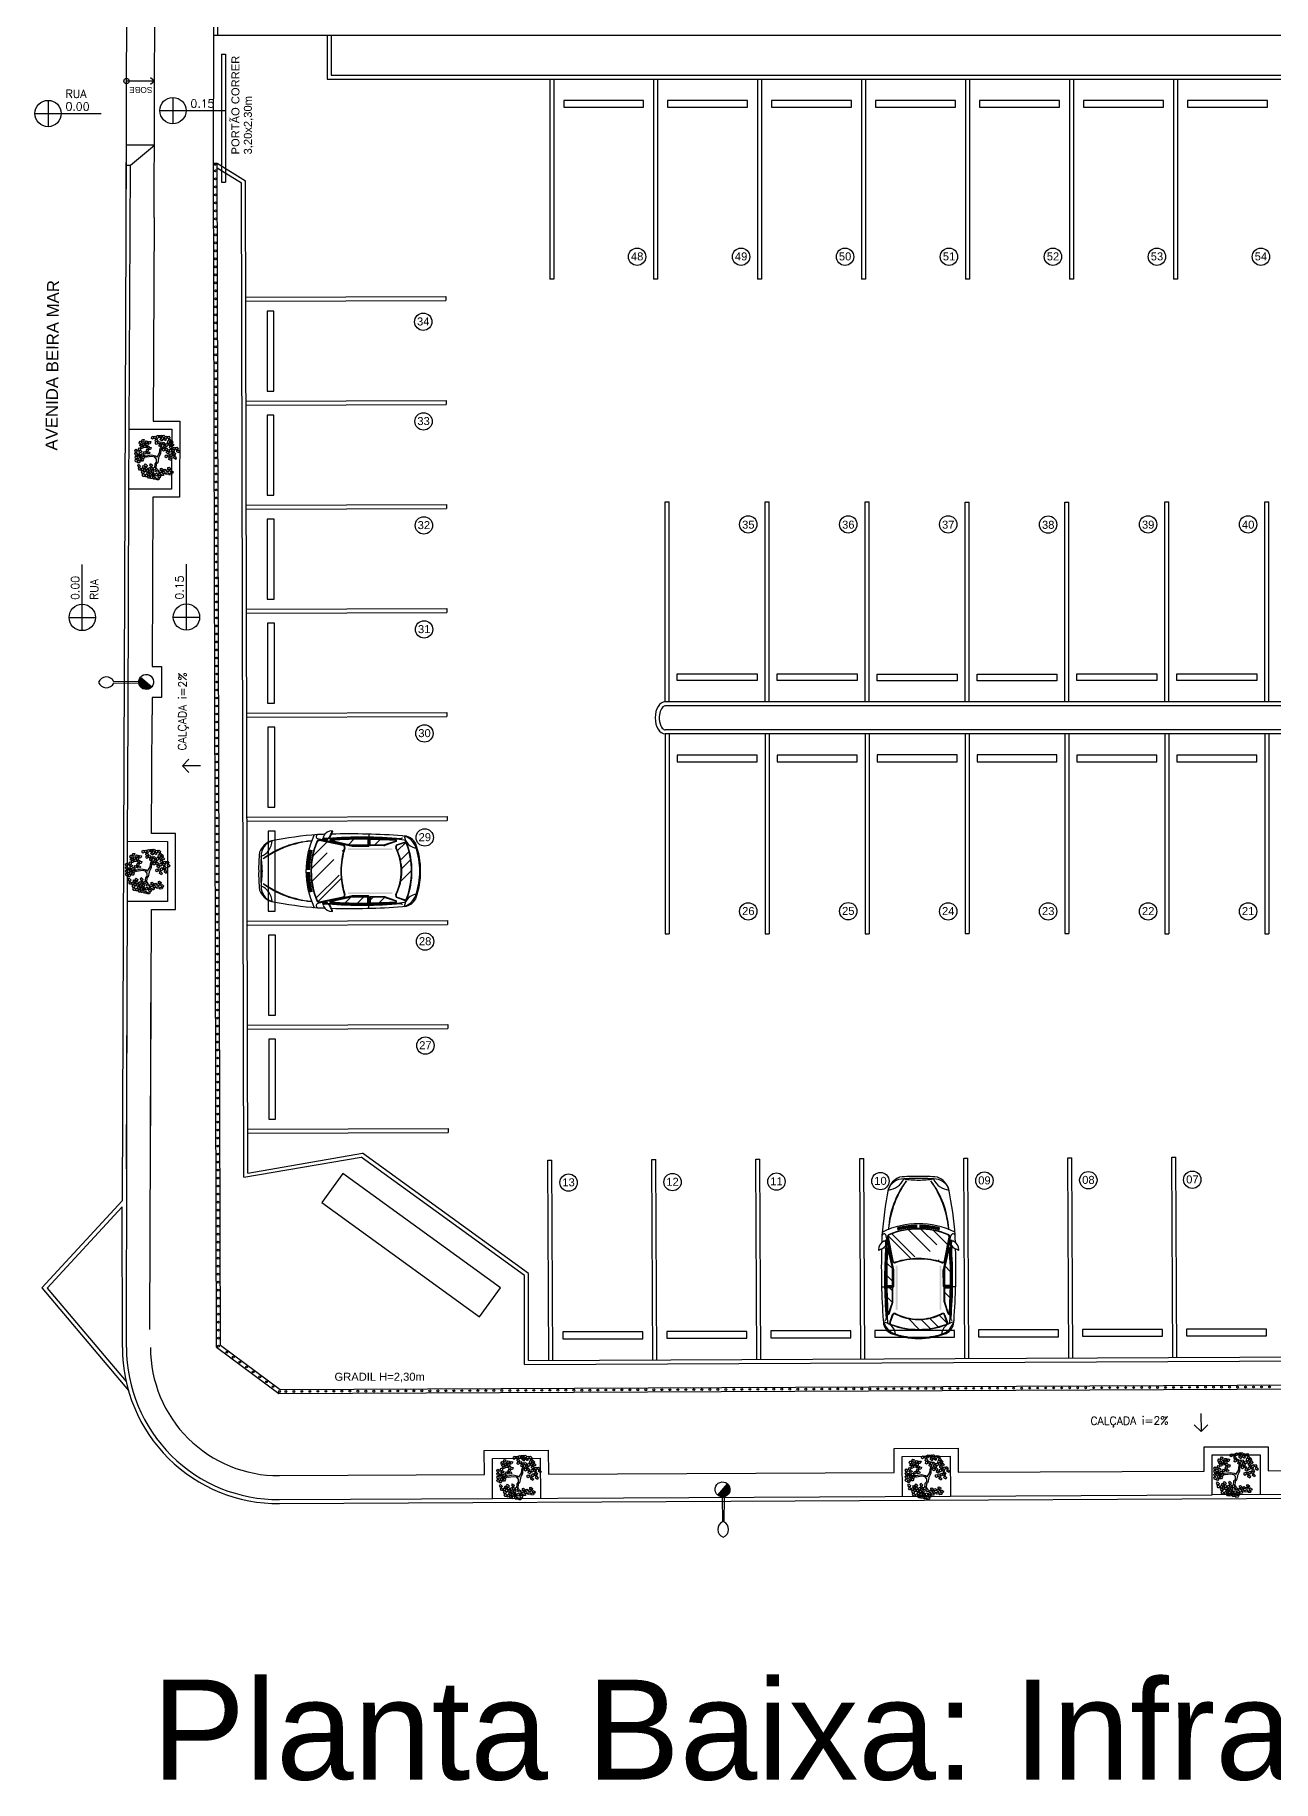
# Model space of a CAD drawing. Header units: millimetres. Extents: x -8 to 5830, y -596 to 3598.
# Drawn here: x 1175.38 to 1206.34, y 2331.71 to 2375.35 of the extents above; entities that cross this region are included whole.
import ezdxf

# ---------------------------------------------------------------- set-up
doc = ezdxf.new("R2010")
doc.units = ezdxf.units.MM
doc.linetypes.add('CONTINU', pattern=[0])
doc.linetypes.add('HIDDEN', pattern=[9.525, 6.35, -3.175])
doc.layers.get('0').update_dxf_attribs({"color": 9})
doc.layers.add('INSTALAÇÕES', color=7, linetype='Continuous')
doc.styles.add('80X50', font='romans.shx')
doc.styles.add('ROBERTO', font='swissek.ttf')
doc.styles.get("Standard").update_dxf_attribs({"font": 'arial.ttf'})

# ---------------------------------------------------------------- blocks, each defined once
blk = doc.blocks.new('A$Cf2040840')
for p, q in [((0, 0), (0, 5)), ((0, 5), (0.1, 5)), ((0.1, 0), (0.1, 5))]:
    blk.add_line(p, q)
blk = doc.blocks.new('A$C9e256378')
for p, q in [((1.949, 3.06), (1.949, 2.872)), ((2.257, 3.317), (2.123, 3.05)), ((2.268, 3.312), (2.134, 3.045)), ((2.424, 3.443), (2.344, 3.274)), ((2.434, 3.438), (2.354, 3.269)), ((2.451, 3.458), (2.451, 3.181)), ((2.675, 3.366), (2.675, 3.086)), ((2.846, 3.254), (2.846, 2.936)), ((3.052, 3.077), (3.052, 2.697)), ((1.829, 2.752), (1.522, 2.445)), ((1.837, 2.744), (1.53, 2.437)), ((1.865, 2.74), (1.576, 2.45)), ((1.655, 2.967), (1.865, 2.756)), ((1.728, 2.853), (1.829, 2.752)), ((1.736, 2.861), (1.837, 2.76)), ((1.863, 2.786), (1.763, 2.886)), ((1.871, 2.794), (1.771, 2.894)), ((2.115, 3.038), (1.871, 2.794)), ((2.123, 3.03), (1.879, 2.786)), ((1.574, 2.449), (0.837, 1.982)), ((1.393, 2.32), (0.887, 1.981)), ((1.399, 2.311), (0.893, 1.972)), ((0.966, 2.369), (1.024, 2.214)), ((1.025, 2.202), (1.004, 2.165)), ((1.514, 2.439), (1.084, 2.173)), ((1.52, 2.429), (1.09, 2.164)), ((1.482, 2.609), (1.482, 2.419)), ((1.482, 2.211), (1.482, 2.189)), ((3.312, 2.268), (3.045, 2.134)), ((3.317, 2.257), (3.05, 2.123)), ((3.269, 2.354), (3.438, 2.434)), ((3.274, 2.344), (3.443, 2.424)), ((1.004, 2.148), (0.927, 2.073)), ((1.01, 2.138), (0.934, 2.065)), ((1.016, 2.129), (0.94, 2.058)), ((0.998, 2.159), (0.946, 2.108)), ((1.052, 2.078), (1.052, 1.582)), ((1.249, 1.893), (1.249, 1.334)), ((1.482, 1.893), (1.482, 1.123)), ((2.744, 1.837), (2.437, 1.53)), ((2.752, 1.829), (2.445, 1.522)), ((2.74, 1.865), (2.45, 1.576)), ((2.675, 1.752), (2.675, 1.548)), ((2.853, 1.728), (2.752, 1.829)), ((2.967, 1.655), (2.756, 1.865)), ((2.861, 1.736), (2.76, 1.837)), ((3.03, 2.123), (2.786, 1.879)), ((2.786, 1.863), (2.886, 1.763)), ((3.038, 2.115), (2.794, 1.871)), ((2.794, 1.871), (2.894, 1.771)), ((2.846, 1.923), (2.846, 1.823)), ((3.052, 2.125), (3.052, 1.941)), ((0.951, 1.673), (0.892, 1.632)), ((0.962, 1.653), (0.904, 1.612)), ((0.971, 1.639), (0.913, 1.596)), ((0.983, 1.62), (0.925, 1.577)), ((0.996, 1.6), (0.938, 1.557)), ((1.005, 1.586), (0.948, 1.542)), ((1.018, 1.567), (0.96, 1.523)), ((1.031, 1.548), (0.973, 1.504)), ((1.04, 1.535), (0.984, 1.489)), ((1.054, 1.516), (0.998, 1.471)), ((1.067, 1.497), (1.013, 1.453)), ((1.077, 1.484), (1.024, 1.438)), ((1.092, 1.466), (1.036, 1.418)), ((1.104, 1.449), (1.051, 1.398)), ((1.119, 1.431), (1.065, 1.38)), ((1.133, 1.413), (1.08, 1.362)), ((1.144, 1.4), (1.092, 1.348)), ((1.159, 1.383), (1.106, 1.33)), ((1.174, 1.365), (1.122, 1.313)), ((1.189, 1.348), (1.137, 1.295)), ((1.205, 1.331), (1.152, 1.278)), ((1.22, 1.314), (1.168, 1.261)), ((1.85, 1.713), (1.85, 0.903)), ((1.949, 1.69), (1.949, 0.875)), ((1.972, 0.893), (2.311, 1.399)), ((1.981, 0.887), (2.32, 1.393)), ((2.449, 1.574), (1.982, 0.837)), ((2.429, 1.52), (2.164, 1.09)), ((2.439, 1.514), (2.173, 1.084)), ((2.451, 1.528), (2.451, 1.333)), ((2.846, 1.735), (2.846, 1.721)), ((1.236, 1.297), (1.184, 1.245)), ((1.297, 1.236), (1.245, 1.184)), ((1.314, 1.22), (1.261, 1.168)), ((1.331, 1.205), (1.278, 1.152)), ((1.348, 1.189), (1.295, 1.137)), ((1.365, 1.174), (1.313, 1.122)), ((1.383, 1.159), (1.33, 1.106)), ((1.4, 1.144), (1.348, 1.092)), ((1.413, 1.133), (1.362, 1.08)), ((1.431, 1.119), (1.38, 1.065)), ((1.449, 1.104), (1.398, 1.051)), ((1.466, 1.092), (1.418, 1.036)), ((1.484, 1.077), (1.438, 1.024)), ((1.497, 1.067), (1.453, 1.013)), ((1.516, 1.054), (1.471, 0.998)), ((1.535, 1.04), (1.489, 0.984)), ((1.548, 1.031), (1.504, 0.973)), ((1.567, 1.018), (1.523, 0.96)), ((1.586, 1.005), (1.542, 0.948)), ((1.6, 0.996), (1.557, 0.938)), ((1.62, 0.983), (1.577, 0.925)), ((1.639, 0.971), (1.596, 0.913)), ((1.653, 0.962), (1.612, 0.904)), ((1.673, 0.951), (1.632, 0.892)), ((2.129, 1.016), (2.058, 0.94)), ((2.138, 1.01), (2.065, 0.934)), ((2.148, 1.004), (2.073, 0.927)), ((2.159, 0.998), (2.108, 0.946)), ((2.202, 1.025), (2.165, 1.004)), ((2.369, 0.966), (2.214, 1.024))]:
    blk.add_line(p, q)
for centre, radius, start, end in [((14.705, -10.758), 18.937, 131.0241, 136.3983), ((2.529, 3.164), 0.444, 61.3752, 124.8498), ((2.281, 3.473), 0.0345, 309.4181, 45), ((2.531, 3.828), 0.345, 230.2872, 309.7416), ((2.537, 3.298), 0.345, 70.559, 129.4181), ((2.424, 3.441), 0.0575, 67.2021, 129.5667), ((1.838, 1.838), 1.962, 45, 65.4941), ((1.838, 1.838), 1.939, 45, 62.7609), ((9.833, -5.466), 11.669, 130.1849, 139.1615), ((9.774, -5.454), 11.597, 129.5667, 139.0603), ((73.189, -73.257), 104.413, 132.81136, 133.16299), ((73.189, -73.257), 104.401, 132.81142, 133.16291), ((2.247, 3.322), 0.023, 333.3475, 131.9262), ((2.247, 3.322), 0.0115, 333.3475, 131.5595), ((2.395, 3.25), 0.0575, 154.6538, 251.8643), ((2.395, 3.25), 0.046, 154.6538, 251.8643), ((1.979, 1.979), 1.279, 45, 71.8643), ((1.979, 1.979), 1.291, 45, 71.8643), ((2.476, 3.419), 0.0575, 65.4941, 154.6538), ((2.476, 3.419), 0.046, 65.4941, 154.6538), ((1.685, 1.685), 1.951, 45, 65.4941), ((1.685, 1.685), 1.962, 45, 65.4941), ((1.685, 1.685), 1.951, 24.5059, 45), ((1.685, 1.685), 1.962, 24.5059, 45), ((1.838, 1.838), 1.939, 27.2391, 45), ((1.838, 1.838), 1.962, 24.5059, 45), ((8.406, -4.123), 9.669, 133.7495, 139.3071), ((8.406, -4.123), 9.657, 133.7499, 139.3057), ((1.728, 2.853), 0.0115, 45, 133.4165), ((1.771, 2.894), 0.0115, 133.8934, 225), ((1.829, 2.752), 0.0115, 315, 45), ((1.871, 2.794), 0.0115, 225, 315), ((1.857, 2.748), 0.0115, 315, 45), ((2.082, 3.071), 0.046, 315, 333.3475), ((2.082, 3.071), 0.0575, 315, 333.3475), ((1.979, 1.979), 1.279, 18.1357, 45), ((1.979, 1.979), 1.291, 18.1357, 45), ((3.828, 2.531), 0.345, 140.2584, 219.7128), ((3.164, 2.529), 0.444, 325.1502, 28.6248), ((3.298, 2.537), 0.345, 320.5819, 19.441), ((1.111, 2.201), 0.235, 133.0651, 199.7968), ((0.956, 2.362), 0.0115, 32.7669, 121.1834), ((0.637, 2.18), 0.368, 357.6073, 31.5294), ((1.015, 2.208), 0.0115, 331.4299, 32.7669), ((1.423, 2.271), 0.0575, 27.1816, 121.6983), ((1.423, 2.271), 0.046, 27.1816, 121.4457), ((3.167, 3.167), 1.914, 207.1816, 225), ((3.167, 3.167), 1.903, 207.1816, 225), ((1.489, 2.478), 0.046, 301.6983, 315), ((1.489, 2.478), 0.0575, 301.6983, 315), ((1.568, 2.459), 0.0115, 301.6983, 315), ((-5.454, 9.774), 11.597, 310.9397, 320.4333), ((-5.466, 9.833), 11.669, 310.8385, 319.8151), ((-10.758, 14.705), 18.937, 313.6017, 318.9759), ((-73.257, 73.189), 104.401, 316.83709, 317.18858), ((-73.257, 73.189), 104.413, 316.83701, 317.18864), ((3.25, 2.395), 0.0575, 198.1357, 295.3462), ((3.25, 2.395), 0.046, 198.1357, 295.3462), ((3.322, 2.247), 0.023, 318.0738, 116.6525), ((3.322, 2.247), 0.0115, 318.4405, 116.6525), ((3.419, 2.476), 0.046, 295.3462, 24.5059), ((3.419, 2.476), 0.0575, 295.3462, 24.5059), ((3.473, 2.281), 0.0345, 45, 140.5819), ((3.441, 2.424), 0.0575, 320.4333, 22.7979), ((9.082, -5.015), 10.92, 139.6567, 145.7919), ((2.74, 0.209), 2.556, 141.0395, 169.9071), ((2.372, 0.377), 2.167, 138.3763, 172.5703), ((0.699, 1.963), 0.0115, 19.9219, 140.2273), ((2.695, 2.687), 2.112, 199.9219, 225), ((0.805, 2.025), 0.0535, 131.4815, 306.2509), ((0.761, 1.809), 0.0115, 24.4031, 142.2742), ((14.705, -10.758), 18.937, 136.9028, 137.3795), ((0.917, 1.932), 0.0575, 121.6983, 203.0464), ((2.642, 2.642), 1.922, 202.3768, 224.9935), ((0.918, 1.932), 0.0461, 121.5287, 203.1294), ((2.642, 2.642), 1.911, 202.3768, 224.9935), ((0.922, 2.133), 0.0345, 199.7968, 314.111), ((0.911, 2.091), 0.0115, 216.9324, 314.111), ((0.919, 2.081), 0.0115, 219.7766, 314.111), ((0.926, 2.073), 0.0115, 222.6101, 314.111), ((0.932, 2.066), 0.0115, 224.8157, 312.9969), ((0.99, 2.167), 0.0115, 314.111, 27.0596), ((0.996, 2.157), 0.0115, 314.111, 29.735), ((1.002, 2.146), 0.0115, 314.111, 32.3788), ((1.008, 2.137), 0.0115, 312.9969, 34.8804), ((1.084, 2.173), 0.0115, 140.4547, 301.6983), ((3.167, 3.167), 1.914, 225, 242.8184), ((3.167, 3.167), 1.903, 225, 242.8184), ((2.748, 1.857), 0.0115, 45, 135), ((2.752, 1.829), 0.0115, 45, 135), ((2.794, 1.871), 0.0115, 135, 225), ((2.894, 1.771), 0.0115, 225, 316.1066), ((3.071, 2.082), 0.0575, 116.6525, 135), ((3.071, 2.082), 0.046, 116.6525, 135), ((-4.123, 8.406), 9.657, 310.6943, 316.2501), ((-4.123, 8.406), 9.669, 310.6929, 316.2505), ((2.271, 1.423), 0.046, 328.5543, 62.8184), ((2.271, 1.423), 0.0575, 328.3017, 62.8184), ((2.478, 1.489), 0.0575, 135, 148.3017), ((2.478, 1.489), 0.046, 135, 148.3017), ((2.459, 1.568), 0.0115, 135, 148.3017), ((2.853, 1.728), 0.0115, 316.5835, 45), ((0.488, 0.905), 0.488, 153.3456, 203.221), ((0.395, 0.952), 0.379, 150.5042, 228.4375), ((-0.284, 0.839), 0.46, 338.281, 40.6607), ((2.687, 2.695), 2.112, 225, 250.0781), ((2.642, 2.642), 1.922, 225.0065, 247.6232), ((2.642, 2.642), 1.911, 225.0085, 247.6252), ((1.932, 0.917), 0.0575, 246.9536, 328.3017), ((1.932, 0.917), 0.046, 246.9536, 328.5543), ((2.066, 0.932), 0.0115, 137.0031, 225.1843), ((2.073, 0.926), 0.0115, 135.889, 227.3899), ((-10.758, 14.705), 18.937, 312.6205, 313.0972), ((2.081, 0.919), 0.0115, 135.889, 230.2234), ((2.091, 0.911), 0.0115, 135.889, 233.0676), ((2.133, 0.922), 0.0345, 135.889, 250.2032), ((2.201, 1.111), 0.235, 250.2032, 316.9349), ((2.137, 1.008), 0.0115, 55.1196, 137.0031), ((2.146, 1.002), 0.0115, 57.6212, 135.889), ((2.157, 0.996), 0.0115, 60.265, 135.889), ((2.167, 0.99), 0.0115, 62.9404, 135.889), ((2.173, 1.084), 0.0115, 148.3017, 309.5453), ((2.18, 0.637), 0.368, 58.4706, 92.3927), ((2.362, 0.956), 0.0115, 328.8166, 57.2331), ((0.071, 0.726), 0.0345, 203.221, 217.326), ((2.955, 3.081), 3.758, 219.2274, 226.3649), ((-2.227, -2.391), 3.87, 46.7149, 52.2305), ((3.039, 3.202), 3.848, 221.1865, 226.718), ((0.377, 2.372), 2.167, 277.4297, 311.6237), ((0.209, 2.74), 2.556, 280.0929, 308.9605), ((-5.015, 9.082), 10.92, 304.2081, 310.3433), ((1.809, 0.761), 0.0115, 307.7258, 65.5969), ((1.963, 0.699), 0.0115, 309.7727, 70.0781), ((2.025, 0.805), 0.0535, 143.7491, 318.5185), ((3.081, 2.955), 3.758, 223.6351, 230.7726), ((3.202, 3.039), 3.848, 223.282, 228.8135), ((-2.391, -2.227), 3.87, 37.7695, 43.2851), ((0.839, -0.284), 0.46, 49.3393, 111.719), ((0.952, 0.395), 0.379, 221.5625, 299.4958), ((0.726, 0.071), 0.0345, 232.674, 246.779), ((0.905, 0.488), 0.488, 246.779, 296.6544)]:
    blk.add_arc(centre, radius, start, end)
for points in [[(2.32, 3.126), (2.35, 3.096), (1.536, 2.343), (1.567, 2.312)], [(3.126, 2.32), (3.096, 2.35), (2.343, 1.536), (2.312, 1.567)]]:
    blk.add_solid(points)
blk = doc.blocks.new('poste concreto')
h = blk.add_hatch(color=256)
h.dxf.hatch_style = 1
h.paths.add_polyline_path([(364866.842, 7758015.357), (364866.767, 7758015.418), (364866.676, 7758015.455), (364866.578, 7758015.47), (364866.48, 7758015.455), (364866.39, 7758015.418), (364866.314, 7758015.357), (364866.254, 7758015.282), (364866.216, 7758015.191), (364866.201, 7758015.093), (364866.956, 7758015.093), (364866.94, 7758015.191), (364866.903, 7758015.282)])
for p, q in [((364866.815, 7758015.406), (364867.773, 7758016.191)), ((364866.886, 7758015.322), (364867.818, 7758016.138)), ((364866.201, 7758015.093), (364866.216, 7758015.191)), ((364866.216, 7758014.995), (364866.201, 7758015.093)), ((364866.956, 7758015.093), (364866.201, 7758015.093)), ((364866.216, 7758015.191), (364866.254, 7758015.282)), ((364866.254, 7758014.904), (364866.216, 7758014.995)), ((364866.254, 7758015.282), (364866.314, 7758015.357)), ((364866.314, 7758015.357), (364866.39, 7758015.418)), ((364866.39, 7758015.418), (364866.48, 7758015.455)), ((364866.48, 7758015.455), (364866.578, 7758015.47)), ((364866.578, 7758015.47), (364866.676, 7758015.455)), ((364866.676, 7758015.455), (364866.767, 7758015.418)), ((364866.767, 7758015.418), (364866.842, 7758015.357)), ((364866.842, 7758015.357), (364866.903, 7758015.282)), ((364866.903, 7758015.282), (364866.94, 7758015.191)), ((364866.94, 7758014.995), (364866.903, 7758014.904)), ((364866.94, 7758015.191), (364866.956, 7758015.093)), ((364866.956, 7758015.093), (364866.94, 7758014.995)), ((364866.314, 7758014.829), (364866.254, 7758014.904)), ((364866.39, 7758014.768), (364866.314, 7758014.829)), ((364866.48, 7758014.731), (364866.39, 7758014.768)), ((364866.578, 7758014.716), (364866.48, 7758014.731)), ((364866.676, 7758014.731), (364866.578, 7758014.716)), ((364866.767, 7758014.768), (364866.676, 7758014.731)), ((364866.842, 7758014.829), (364866.767, 7758014.768)), ((364866.903, 7758014.904), (364866.842, 7758014.829))]:
    blk.add_line(p, q)
for centre, start, end in [((364868.17, 7758016.298), 60.73513, 195.09868), ((364867.989, 7758016.511), 245.39714, 19.76069)]:
    blk.add_arc(centre, 0.411, start, end)
blk = doc.blocks.new('L', base_point=(1.368, 0.591))
at = {"color": 8, "lineweight": -2}
for p, q in [((1.275, 0.567), (1.306, 0.592)), ((1.288, 0.517), (1.275, 0.567)), ((1.281, 0.65), (1.312, 0.675)), ((1.294, 0.6), (1.281, 0.65)), ((1.317, 0.508), (1.288, 0.517)), ((1.322, 0.591), (1.294, 0.6)), ((1.306, 0.592), (1.336, 0.538)), ((1.312, 0.675), (1.342, 0.621)), ((1.336, 0.538), (1.317, 0.508)), ((1.342, 0.621), (1.322, 0.591)), ((1.337, 0.489), (1.356, 0.548)), ((1.376, 0.484), (1.337, 0.489)), ((1.356, 0.548), (1.391, 0.554)), ((1.404, 0.527), (1.376, 0.484)), ((1.391, 0.554), (1.404, 0.527))]:
    blk.add_line(p, q, dxfattribs=at)
blk = doc.blocks.new('Árvore-13')
at = {"color": 8}
for p, q in [((-0.8, 0.3), (-0.96, 0.41)), ((-0.8, 0.41), (-0.95, 0.5)), ((-0.36, 0.35), (-0.8, 0.41)), ((-0.37, 0.23), (-0.8, 0.3)), ((-0.13, 0.11), (-0.37, 0.23)), ((-0.07, 0.19), (-0.36, 0.35)), ((-0.07, -0.04), (-0.13, 0.11)), ((0.03, 0.07), (-0.07, 0.19)), ((0.03, 0.07), (0.32, 0.33)), ((0.12, -0.05), (0.28, 0.13)), ((0.28, 0.13), (0.42, 0.28)), ((0.32, 0.33), (0.41, 0.54)), ((0.41, 0.54), (0.48, 0.66)), ((0.42, 0.28), (0.5, 0.51)), ((0.48, 0.66), (0.57, 0.72)), ((0.5, 0.51), (0.63, 0.67)), ((0.57, 0.72), (0.61, 0.82)), ((0.63, 0.67), (0.78, 0.72)), ((-0.3, -0.39), (-0.42, -0.69)), ((-0.2, -0.45), (-0.31, -0.74)), ((-0.31, -0.74), (-0.24, -0.89)), ((-0.15, -0.3), (-0.3, -0.39)), ((-0.05, -0.38), (-0.2, -0.45)), ((-0.07, -0.04), (-0.15, -0.3)), ((0.12, -0.05), (-0.05, -0.38))]:
    blk.add_line(p, q, dxfattribs=at)
at = {"color": 8, "xscale": 3.048, "yscale": 3.048, "zscale": 3.048}
for p, rotation in [((-0.72, 1.45), 295.0165150851705), ((-0.49, 1.26), 295.0165150851705), ((-0.25, 1.14), 295.0165150851705), ((0.17, 1.45), 190.1248425347958), ((0.58, 1.4), 190.1248425347958), ((0.85, 1.34), 190.1248425347958), ((1.21, 1.15), 190.1248425347958), ((-1.44, 0.37), 347.8021081598379), ((-1.3, 0.88), 347.8021081598379), ((-1.13, 0.41), 347.8021081598379), ((-0.93, 0.96), 295.0165150851705), ((-0.85, 0.46), 295.0165150851705), ((-0.35, 0.69), 295.0165150851705), ((0.35, 0.95), 190.1248425347958), ((0.68, 0.78), 190.1248425347958), ((0.76, 0.27), 190.1248425347958), ((0.8, -0.3), 190.1248425347958), ((1.12, 0.57), 190.1248425347958), ((1.2, -0.32), 190.1248425347958), ((1.25, 0.04), 190.1248425347958), ((1.32, 0.75), 190.1248425347958), ((1.58, 0.11), 190.1248425347958), ((-0.45, -1.4), 66.16076666471405), ((-0.1, -0.9), 66.16076666471405), ((-0.02, -1.19), 66.16076666471405), ((0.5, -1), 66.16076666471405), ((0.62, -1.32), 66.16076666471405)]:
    blk.add_blockref('L', p, dxfattribs=dict(at, rotation=rotation))
for p in [(-1.39, -0.31), (-1.23, -0.88), (-1.05, -0.53), (-0.87, -1.13), (-0.85, -0.45), (-0.67, -1.02), (-0.45, -1.04), (-0.44, -0.54)]:
    blk.add_blockref('L', p, dxfattribs=at)

msp = doc.modelspace()

# ---------------------------------------------------------------- linework, layer by layer
for p, q in [((1179.839, 2378.31), (1179.838, 2375.348)), ((1179.939, 2378.31), (1179.938, 2375.347)), ((1179.838, 2375.348), (1179.938, 2375.347)), ((1179.938, 2375.347), (1235.2, 2375.348)), ((1182.688, 2375.347), (1182.688, 2374.247)), ((1182.788, 2375.347), (1182.788, 2374.347)), ((1180.042, 2374.871), (1180.041, 2371.671)), ((1180.042, 2374.871), (1180.142, 2374.871)), ((1180.142, 2374.871), (1180.141, 2371.671)), ((1182.688, 2374.247), (1230.1, 2374.247)), ((1182.788, 2374.347), (1230, 2374.347)), ((1179.837, 2372.148), (1179.937, 2372.148)), ((1179.914, 2342.556), (1179.838, 2372.148)), ((1180.013, 2342.608), (1179.937, 2372.148)), ((1179.937, 2372.148), (1180.64, 2371.708)), ((1179.937, 2372.029), (1180.538, 2371.654)), ((1180.041, 2371.671), (1180.141, 2371.671)), ((1180.601, 2346.808), (1180.538, 2371.654)), ((1180.701, 2346.908), (1180.638, 2371.708)), ((1223.728, 2358.585), (1191.128, 2358.585)), ((1223.737, 2358.685), (1191.136, 2358.685)), ((1223.737, 2357.985), (1191.136, 2357.985)), ((1223.737, 2357.885), (1191.136, 2357.885)), ((1180.601, 2346.808), (1183.534, 2347.308)), ((1180.7, 2346.908), (1183.566, 2347.408)), ((1187.618, 2344.347), (1183.534, 2347.308)), ((1187.718, 2344.398), (1183.566, 2347.408)), ((1187.618, 2342.126), (1187.618, 2344.347)), ((1187.718, 2342.226), (1187.718, 2344.398)), ((1179.914, 2342.556), (1181.479, 2341.397)), ((1180.013, 2342.608), (1181.512, 2341.497)), ((1187.718, 2342.226), (1222.532, 2342.387)), ((1187.618, 2342.126), (1222.573, 2342.288)), ((1181.479, 2341.397), (1222.888, 2341.589)), ((1181.512, 2341.497), (1222.818, 2341.689))]:
    msp.add_line(p, q)
at = {"color": 8, "linetype": 'CONTINU', "lineweight": -2}
for p, q in [((1178.359, 2370.794), (1178.375, 2378.003)), ((1177.659, 2370.798), (1177.673, 2377.607)), ((1178.367, 2374.202), (1178.267, 2374.286)), ((1178.367, 2374.202), (1177.666, 2374.202)), ((1178.367, 2374.202), (1178.267, 2374.118)), ((1178.828, 2373.791), (1178.828, 2373.134)), ((1175.375, 2373.39), (1177.029, 2373.39)), ((1175.704, 2373.718), (1175.704, 2373.061)), ((1178.499, 2373.463), (1180.153, 2373.463)), ((1177.562, 2346.212), (1177.667, 2372.602)), ((1177.667, 2372.602), (1177.663, 2372.602)), ((1177.767, 2372.602), (1177.667, 2372.602)), ((1177.765, 2372.096), (1178.363, 2372.599)), ((1178.363, 2372.599), (1177.767, 2372.602)), ((1177.767, 2372.602), (1177.767, 2372.602)), ((1177.661, 2372.096), (1177.765, 2372.096)), ((1177.73, 2365.5), (1177.765, 2372.096)), ((1177.706, 2358.362), (1177.726, 2364.001)), ((1176.559, 2360.466), (1176.559, 2362.12)), ((1179.166, 2360.476), (1179.166, 2362.13)), ((1176.23, 2360.795), (1176.888, 2360.795)), ((1178.838, 2360.805), (1179.495, 2360.805)), ((1177.695, 2355.2), (1177.706, 2358.362)), ((1177.665, 2347.012), (1177.689, 2353.698)), ((1178.289, 2353.695), (1178.289, 2353.696)), ((1177.664, 2342.545), (1177.684, 2352.346)), ((1178.25, 2342.998), (1178.284, 2352.344)), ((1177.561, 2346.212), (1175.546, 2344.037)), ((1177.561, 2346.065), (1175.68, 2344.034)), ((1177.564, 2342.545), (1177.561, 2346.065)), ((1175.546, 2344.037), (1177.713, 2341.477)), ((1175.68, 2344.034), (1177.657, 2341.698)), ((1181.489, 2339.346), (1186.617, 2339.372)), ((1186.817, 2339.373), (1186.817, 2339.373)), ((1188.217, 2339.38), (1196.867, 2339.422)), ((1197.067, 2339.423), (1197.067, 2339.423)), ((1198.467, 2339.43), (1204.617, 2339.461)), ((1204.817, 2339.462), (1204.817, 2339.462)), ((1206.217, 2339.468), (1212.617, 2339.5)), ((1186.82, 2338.773), (1204.82, 2338.862)), ((1181.492, 2338.746), (1186.82, 2338.773)), ((1181.493, 2338.646), (1221.637, 2338.852))]:
    msp.add_line(p, q, dxfattribs=at)
at = {"linetype": 'CONTINU', "lineweight": -2}
msp.add_line((1179.838, 2375.348), (1179.837, 2372.148), dxfattribs=at)
at = {"color": 8}
for p, q in [((1179.063, 2357.085), (1179.229, 2357.252)), ((1179.513, 2357.083), (1179.063, 2357.085)), ((1179.063, 2357.085), (1179.227, 2356.916)), ((1204.539, 2340.45), (1204.37, 2340.614)), ((1204.537, 2340.901), (1204.539, 2340.45)), ((1204.539, 2340.45), (1204.706, 2340.616))]:
    msp.add_line(p, q, dxfattribs=at)
at = {"linetype": 'CONTINU'}
for points in [[(1188.599, 2373.717), (1188.599, 2373.547), (1190.599, 2373.547), (1190.599, 2373.717)], [(1191.199, 2373.717), (1191.199, 2373.547), (1193.199, 2373.547), (1193.199, 2373.717)], [(1193.799, 2373.717), (1193.799, 2373.547), (1195.799, 2373.547), (1195.799, 2373.717)], [(1196.399, 2373.717), (1196.399, 2373.547), (1198.399, 2373.547), (1198.399, 2373.717)], [(1198.999, 2373.717), (1198.999, 2373.547), (1200.999, 2373.547), (1200.999, 2373.717)], [(1201.599, 2373.717), (1201.599, 2373.547), (1203.599, 2373.547), (1203.599, 2373.717)], [(1204.199, 2373.717), (1204.199, 2373.547), (1206.199, 2373.547), (1206.199, 2373.717)], [(1181.352, 2368.454), (1181.182, 2368.454), (1181.182, 2366.454), (1181.352, 2366.454)], [(1181.35, 2365.854), (1181.18, 2365.854), (1181.18, 2363.854), (1181.35, 2363.854)], [(1181.357, 2363.254), (1181.187, 2363.254), (1181.187, 2361.254), (1181.357, 2361.254)], [(1181.365, 2360.654), (1181.195, 2360.654), (1181.195, 2358.654), (1181.365, 2358.654)], [(1191.436, 2359.215), (1191.436, 2359.385), (1193.436, 2359.385), (1193.436, 2359.215)], [(1193.936, 2359.215), (1193.936, 2359.385), (1195.936, 2359.385), (1195.936, 2359.215)], [(1196.436, 2359.211), (1196.436, 2359.381), (1198.436, 2359.381), (1198.436, 2359.211)], [(1198.936, 2359.211), (1198.936, 2359.381), (1200.936, 2359.381), (1200.936, 2359.211)], [(1201.436, 2359.215), (1201.436, 2359.385), (1203.436, 2359.385), (1203.436, 2359.215)], [(1203.936, 2359.215), (1203.936, 2359.385), (1205.936, 2359.385), (1205.936, 2359.215)], [(1181.373, 2358.054), (1181.203, 2358.054), (1181.203, 2356.054), (1181.373, 2356.054)], [(1191.436, 2357.355), (1191.436, 2357.185), (1193.436, 2357.185), (1193.436, 2357.355)], [(1193.936, 2357.355), (1193.936, 2357.185), (1195.936, 2357.185), (1195.936, 2357.355)], [(1196.436, 2357.359), (1196.436, 2357.189), (1198.436, 2357.189), (1198.436, 2357.359)], [(1198.936, 2357.359), (1198.936, 2357.189), (1200.936, 2357.189), (1200.936, 2357.359)], [(1201.436, 2357.355), (1201.436, 2357.185), (1203.436, 2357.185), (1203.436, 2357.355)], [(1203.936, 2357.355), (1203.936, 2357.185), (1205.936, 2357.185), (1205.936, 2357.355)], [(1181.381, 2355.454), (1181.211, 2355.454), (1181.211, 2353.454), (1181.381, 2353.454)], [(1181.389, 2352.854), (1181.219, 2352.854), (1181.219, 2350.854), (1181.389, 2350.854)], [(1181.396, 2350.254), (1181.226, 2350.254), (1181.226, 2348.254), (1181.396, 2348.254)], [(1188.578, 2342.938), (1188.578, 2342.768), (1190.578, 2342.768), (1190.578, 2342.938)], [(1191.178, 2342.95), (1191.178, 2342.78), (1193.178, 2342.78), (1193.178, 2342.95)], [(1193.778, 2342.962), (1193.778, 2342.792), (1195.778, 2342.792), (1195.778, 2342.962)], [(1196.377, 2342.974), (1196.377, 2342.804), (1198.377, 2342.804), (1198.377, 2342.974)], [(1198.977, 2342.986), (1198.977, 2342.816), (1200.977, 2342.816), (1200.977, 2342.986)], [(1201.577, 2342.998), (1201.577, 2342.828), (1203.577, 2342.828), (1203.577, 2342.998)], [(1204.177, 2343.01), (1204.177, 2342.84), (1206.177, 2342.84), (1206.177, 2343.01)]]:
    msp.add_lwpolyline(points, close=True, dxfattribs=at)
at = {"color": 8, "linetype": 'CONTINU', "lineweight": -2}
for points in [[(1178.359, 2370.794), (1178.332, 2365.699), (1179.001, 2365.698), (1178.995, 2363.799), (1178.325, 2363.8), (1178.31, 2359.568), (1178.544, 2359.567), (1178.541, 2358.796), (1178.308, 2358.797), (1178.306, 2358.36)], [(1178.796, 2365.498), (1178.791, 2363.999), (1177.726, 2364.001), (1177.73, 2365.5), (1178.796, 2365.498)], [(1178.265, 2347.009), (1178.288, 2353.496), (1178.888, 2353.494), (1178.895, 2355.395), (1178.295, 2355.397), (1178.306, 2358.36)], [(1178.695, 2355.195), (1178.689, 2353.693), (1177.689, 2353.698), (1177.695, 2355.2), (1178.695, 2355.195)], [(1186.617, 2339.372), (1186.614, 2339.972), (1188.214, 2339.98), (1188.217, 2339.38)], [(1186.82, 2338.773), (1186.815, 2339.773), (1188.015, 2339.779), (1188.02, 2338.779)], [(1196.867, 2339.422), (1196.864, 2340.022), (1198.464, 2340.03), (1198.467, 2339.43)], [(1197.07, 2338.823), (1197.065, 2339.823), (1198.265, 2339.829), (1198.27, 2338.829)], [(1204.617, 2339.461), (1204.614, 2340.061), (1206.214, 2340.069), (1206.217, 2339.468)], [(1204.82, 2338.862), (1204.815, 2339.862), (1206.015, 2339.868), (1206.02, 2338.867)], [(1212.82, 2338.901), (1212.815, 2339.901), (1214.015, 2339.907), (1214.02, 2338.907), (1204.82, 2338.862)]]:
    msp.add_lwpolyline(points, dxfattribs=at)
msp.add_lwpolyline([(1186.49, 2343.312), (1187.018, 2344.041), (1183.077, 2346.898), (1182.549, 2346.169)], close=True)
for centre, radius in [((1177.666, 2374.202), 0.0658), ((1178.828, 2373.463), 0.329), ((1175.704, 2373.39), 0.329), ((1176.559, 2360.795), 0.329), ((1179.166, 2360.805), 0.329)]:
    msp.add_circle(centre, radius, dxfattribs=at)
for centre, radius in [((1179.886, 2372.118), 0.0225), ((1179.888, 2371.959), 0.0225), ((1179.889, 2371.759), 0.0225), ((1179.889, 2371.559), 0.0225), ((1179.89, 2371.359), 0.0225), ((1179.89, 2371.159), 0.0225), ((1179.891, 2370.959), 0.0225), ((1179.891, 2370.759), 0.0225), ((1179.892, 2370.559), 0.0225), ((1179.892, 2370.359), 0.0225), ((1179.893, 2370.159), 0.0225), ((1179.893, 2369.959), 0.0225), ((1190.435, 2369.811), 0.217), ((1193.035, 2369.811), 0.217), ((1195.635, 2369.811), 0.217), ((1198.235, 2369.811), 0.217), ((1200.835, 2369.811), 0.217), ((1203.435, 2369.811), 0.217), ((1206.035, 2369.811), 0.217), ((1179.894, 2369.759), 0.0225), ((1179.894, 2369.559), 0.0225), ((1179.895, 2369.359), 0.0225), ((1179.895, 2369.159), 0.0225), ((1179.896, 2368.959), 0.0225), ((1179.896, 2368.759), 0.0225), ((1179.897, 2368.559), 0.0225), ((1179.897, 2368.359), 0.0225), ((1179.898, 2368.159), 0.0225), ((1185.086, 2368.185), 0.217), ((1179.898, 2367.959), 0.0225), ((1179.899, 2367.759), 0.0225), ((1179.9, 2367.559), 0.0225), ((1179.9, 2367.359), 0.0225), ((1179.901, 2367.159), 0.0225), ((1179.901, 2366.959), 0.0225), ((1179.902, 2366.759), 0.0225), ((1179.902, 2366.559), 0.0225), ((1179.903, 2366.359), 0.0225), ((1179.903, 2366.159), 0.0225), ((1179.904, 2365.959), 0.0225), ((1179.904, 2365.759), 0.0225), ((1179.905, 2365.559), 0.0225), ((1185.094, 2365.695), 0.217), ((1179.905, 2365.359), 0.0225), ((1179.906, 2365.159), 0.0225), ((1179.906, 2364.959), 0.0225), ((1179.907, 2364.782), 0.0225), ((1179.907, 2364.582), 0.0225), ((1179.908, 2364.382), 0.0225), ((1179.908, 2364.182), 0.0225), ((1179.909, 2363.982), 0.0225), ((1179.909, 2363.782), 0.0225), ((1179.91, 2363.582), 0.0225), ((1179.91, 2363.382), 0.0225), ((1185.102, 2363.095), 0.217), ((1193.215, 2363.121), 0.217), ((1195.715, 2363.121), 0.217), ((1198.215, 2363.121), 0.217), ((1200.715, 2363.117), 0.217), ((1203.215, 2363.121), 0.217), ((1205.715, 2363.121), 0.217), ((1179.911, 2363.182), 0.0225), ((1179.911, 2362.982), 0.0225), ((1179.912, 2362.782), 0.0225), ((1179.912, 2362.582), 0.0225), ((1179.913, 2362.382), 0.0225), ((1179.913, 2362.182), 0.0225), ((1179.914, 2361.982), 0.0225), ((1179.915, 2361.782), 0.0225), ((1179.915, 2361.582), 0.0225), ((1179.916, 2361.382), 0.0225), ((1179.916, 2361.182), 0.0225), ((1179.917, 2360.982), 0.0225), ((1179.917, 2360.782), 0.0225), ((1185.109, 2360.495), 0.217), ((1179.918, 2360.582), 0.0225), ((1179.918, 2360.382), 0.0225), ((1179.919, 2360.182), 0.0225), ((1179.919, 2359.982), 0.0225), ((1179.92, 2359.782), 0.0225), ((1179.92, 2359.582), 0.0225), ((1179.921, 2359.382), 0.0225), ((1179.921, 2359.182), 0.0225), ((1179.922, 2358.982), 0.0225), ((1179.922, 2358.782), 0.0225), ((1179.923, 2358.582), 0.0225), ((1179.923, 2358.382), 0.0225), ((1179.924, 2358.182), 0.0225), ((1185.117, 2357.895), 0.217), ((1179.924, 2357.982), 0.0225), ((1179.925, 2357.782), 0.0225), ((1179.925, 2357.582), 0.0225), ((1179.926, 2357.382), 0.0225), ((1179.926, 2357.182), 0.0225), ((1179.927, 2356.982), 0.0225), ((1179.928, 2356.782), 0.0225), ((1179.928, 2356.582), 0.0225), ((1179.929, 2356.382), 0.0225), ((1179.929, 2356.182), 0.0225), ((1179.93, 2355.982), 0.0225), ((1179.93, 2355.782), 0.0225), ((1179.931, 2355.582), 0.0225), ((1185.125, 2355.295), 0.217), ((1179.931, 2355.382), 0.0225), ((1179.932, 2355.182), 0.0225), ((1179.932, 2354.982), 0.0225), ((1179.933, 2354.782), 0.0225), ((1179.933, 2354.582), 0.0225), ((1179.934, 2354.382), 0.0225), ((1179.934, 2354.182), 0.0225), ((1179.935, 2353.982), 0.0225), ((1179.935, 2353.782), 0.0225), ((1179.936, 2353.582), 0.0225), ((1179.936, 2353.382), 0.0225), ((1193.215, 2353.449), 0.217), ((1195.715, 2353.453), 0.217), ((1198.215, 2353.449), 0.217), ((1200.715, 2353.449), 0.217), ((1203.215, 2353.449), 0.217), ((1205.715, 2353.449), 0.217), ((1179.937, 2353.182), 0.0225), ((1179.937, 2352.982), 0.0225), ((1185.133, 2352.695), 0.217), ((1179.938, 2352.782), 0.0225), ((1179.938, 2352.582), 0.0225), ((1179.939, 2352.382), 0.0225), ((1179.939, 2352.182), 0.0225), ((1179.94, 2351.982), 0.0225), ((1179.941, 2351.782), 0.0225), ((1179.941, 2351.582), 0.0225), ((1179.942, 2351.382), 0.0225), ((1179.942, 2351.182), 0.0225), ((1179.943, 2350.982), 0.0225), ((1179.943, 2350.782), 0.0225), ((1179.944, 2350.582), 0.0225), ((1179.944, 2350.382), 0.0225), ((1179.945, 2350.182), 0.0225), ((1185.14, 2350.095), 0.217), ((1179.945, 2349.982), 0.0225), ((1179.946, 2349.782), 0.0225), ((1179.946, 2349.582), 0.0225), ((1179.947, 2349.382), 0.0225), ((1179.947, 2349.182), 0.0225), ((1179.948, 2348.982), 0.0225), ((1179.948, 2348.782), 0.0225), ((1179.949, 2348.582), 0.0225), ((1179.949, 2348.382), 0.0225), ((1179.95, 2348.182), 0.0225), ((1179.95, 2347.982), 0.0225), ((1179.951, 2347.782), 0.0225), ((1179.951, 2347.582), 0.0225), ((1179.952, 2347.382), 0.0225), ((1179.952, 2347.182), 0.0225), ((1179.953, 2346.982), 0.0225), ((1179.953, 2346.782), 0.0225), ((1188.721, 2346.669), 0.217), ((1191.321, 2346.682), 0.217), ((1193.921, 2346.694), 0.217), ((1196.521, 2346.706), 0.217), ((1199.12, 2346.718), 0.217), ((1201.72, 2346.73), 0.217), ((1204.32, 2346.742), 0.217), ((1179.954, 2346.582), 0.0225), ((1179.955, 2346.382), 0.0225), ((1179.955, 2346.182), 0.0225), ((1179.956, 2345.982), 0.0225), ((1179.956, 2345.782), 0.0225), ((1179.957, 2345.582), 0.0225), ((1179.957, 2345.382), 0.0225), ((1179.958, 2345.182), 0.0225), ((1179.958, 2344.982), 0.0225), ((1179.959, 2344.782), 0.0225), ((1179.959, 2344.582), 0.0225), ((1179.96, 2344.382), 0.0225), ((1179.96, 2344.182), 0.0225), ((1179.961, 2343.982), 0.0225), ((1179.961, 2343.782), 0.0225), ((1179.962, 2343.582), 0.0225), ((1179.962, 2343.382), 0.0225), ((1179.963, 2343.182), 0.0225), ((1179.963, 2342.982), 0.0225), ((1179.964, 2342.782), 0.0225), ((1179.964, 2342.582), 0.0225), ((1180.172, 2342.428), 0.0225), ((1180.337, 2342.305), 0.0225), ((1180.503, 2342.183), 0.0225), ((1180.668, 2342.06), 0.0225), ((1180.834, 2341.938), 0.0225), ((1180.999, 2341.815), 0.0225), ((1181.164, 2341.693), 0.0225), ((1181.33, 2341.57), 0.0225), ((1182.253, 2341.451), 0.0225), ((1182.453, 2341.452), 0.0225), ((1182.653, 2341.453), 0.0225), ((1182.853, 2341.454), 0.0225), ((1183.053, 2341.455), 0.0225), ((1183.253, 2341.456), 0.0225), ((1183.453, 2341.456), 0.0225), ((1183.653, 2341.457), 0.0225), ((1183.853, 2341.458), 0.0225), ((1184.053, 2341.459), 0.0225), ((1184.253, 2341.46), 0.0225), ((1184.453, 2341.461), 0.0225), ((1184.653, 2341.462), 0.0225), ((1184.853, 2341.463), 0.0225), ((1185.053, 2341.464), 0.0225), ((1185.253, 2341.465), 0.0225), ((1185.453, 2341.466), 0.0225), ((1185.653, 2341.467), 0.0225), ((1185.853, 2341.468), 0.0225), ((1186.053, 2341.469), 0.0225), ((1186.253, 2341.469), 0.0225), ((1186.453, 2341.47), 0.0225), ((1186.653, 2341.471), 0.0225), ((1186.853, 2341.472), 0.0225), ((1187.053, 2341.473), 0.0225), ((1187.253, 2341.474), 0.0225), ((1187.453, 2341.475), 0.0225), ((1187.653, 2341.476), 0.0225), ((1187.853, 2341.477), 0.0225), ((1188.053, 2341.478), 0.0225), ((1188.253, 2341.479), 0.0225), ((1188.453, 2341.48), 0.0225), ((1188.653, 2341.481), 0.0225), ((1188.853, 2341.481), 0.0225), ((1189.053, 2341.482), 0.0225), ((1189.253, 2341.483), 0.0225), ((1189.453, 2341.484), 0.0225), ((1189.653, 2341.485), 0.0225), ((1189.853, 2341.486), 0.0225), ((1190.053, 2341.487), 0.0225), ((1190.253, 2341.488), 0.0225), ((1190.453, 2341.489), 0.0225), ((1190.653, 2341.49), 0.0225), ((1190.853, 2341.491), 0.0225), ((1191.053, 2341.492), 0.0225), ((1191.253, 2341.493), 0.0225), ((1191.453, 2341.494), 0.0225), ((1191.653, 2341.494), 0.0225), ((1191.853, 2341.495), 0.0225), ((1192.053, 2341.496), 0.0225), ((1192.253, 2341.497), 0.0225), ((1192.453, 2341.498), 0.0225), ((1192.653, 2341.499), 0.0225), ((1192.853, 2341.5), 0.0225), ((1193.053, 2341.501), 0.0225), ((1193.253, 2341.502), 0.0225), ((1193.453, 2341.503), 0.0225), ((1193.653, 2341.504), 0.0225), ((1193.853, 2341.505), 0.0225), ((1194.053, 2341.506), 0.0225), ((1194.253, 2341.507), 0.0225), ((1194.453, 2341.507), 0.0225), ((1194.653, 2341.508), 0.0225), ((1194.853, 2341.509), 0.0225), ((1195.053, 2341.51), 0.0225), ((1195.253, 2341.511), 0.0225), ((1195.453, 2341.512), 0.0225), ((1195.653, 2341.513), 0.0225), ((1195.853, 2341.514), 0.0225), ((1196.053, 2341.515), 0.0225), ((1196.253, 2341.516), 0.0225), ((1196.453, 2341.517), 0.0225), ((1196.653, 2341.518), 0.0225), ((1196.853, 2341.519), 0.0225), ((1197.053, 2341.519), 0.0225), ((1197.253, 2341.52), 0.0225), ((1197.453, 2341.521), 0.0225), ((1197.653, 2341.522), 0.0225), ((1197.853, 2341.523), 0.0225), ((1198.053, 2341.524), 0.0225), ((1198.253, 2341.525), 0.0225), ((1198.453, 2341.526), 0.0225), ((1198.653, 2341.527), 0.0225), ((1198.853, 2341.528), 0.0225), ((1199.053, 2341.529), 0.0225), ((1199.253, 2341.53), 0.0225), ((1199.453, 2341.531), 0.0225), ((1199.653, 2341.532), 0.0225), ((1199.853, 2341.532), 0.0225), ((1200.053, 2341.533), 0.0225), ((1200.253, 2341.534), 0.0225), ((1200.453, 2341.535), 0.0225), ((1200.653, 2341.536), 0.0225), ((1200.853, 2341.537), 0.0225), ((1201.053, 2341.538), 0.0225), ((1201.253, 2341.539), 0.0225), ((1201.453, 2341.54), 0.0225), ((1201.653, 2341.541), 0.0225), ((1201.853, 2341.542), 0.0225), ((1202.053, 2341.543), 0.0225), ((1202.253, 2341.544), 0.0225), ((1202.453, 2341.544), 0.0225), ((1202.653, 2341.545), 0.0225), ((1202.853, 2341.546), 0.0225), ((1203.053, 2341.547), 0.0225), ((1203.253, 2341.548), 0.0225), ((1203.453, 2341.549), 0.0225), ((1203.653, 2341.55), 0.0225), ((1203.853, 2341.551), 0.0225), ((1204.053, 2341.552), 0.0225), ((1204.253, 2341.553), 0.0225), ((1204.453, 2341.554), 0.0225), ((1204.653, 2341.555), 0.0225), ((1204.853, 2341.556), 0.0225), ((1205.053, 2341.557), 0.0225), ((1205.253, 2341.557), 0.0225), ((1205.453, 2341.558), 0.0225), ((1205.653, 2341.559), 0.0225), ((1205.853, 2341.56), 0.0225), ((1206.053, 2341.561), 0.0225), ((1206.253, 2341.562), 0.0225), ((1181.495, 2341.447), 0.0225), ((1181.653, 2341.448), 0.0225), ((1181.853, 2341.449), 0.0225), ((1182.053, 2341.45), 0.0225)]:
    msp.add_circle(centre, radius)
for radius, start, end in [(3.897, 179.9785, 270.4576), (3.797, 179.9555, 270.4557), (3.197, 179.945, 270.4557)]:
    msp.add_arc((1181.462, 2342.543), radius, start, end, dxfattribs=at)
msp.add_ellipse((1191.136, 2358.285), major_axis=(0, -0.4), ratio=0.623703, start_param=3.141593, end_param=6.283185)
msp.add_open_spline([(1191.128, 2358.585), (1191.119, 2358.584), (1191.108, 2358.58), (1191.074, 2358.557), (1191.047, 2358.526), (1191.005, 2358.436), (1190.991, 2358.378), (1190.982, 2358.234), (1190.999, 2358.147), (1191.051, 2358.037), (1191.08, 2358.007), (1191.116, 2357.987), (1191.126, 2357.985), (1191.136, 2357.985)], degree=3, knots=[3.218205, 3.218205, 3.218205, 3.218205, 3.535275, 3.535275, 4.074868, 4.074868, 4.61446, 4.61446, 5.364031, 5.364031, 5.951119, 5.951119, 6.283185, 6.283185, 6.283185, 6.283185])

# ---------------------------------------------------------------- block references
at = {"linetype": 'CONTINU'}
for name, p, rotation in [('A$Cf2040840', (1188.349, 2374.247), 180.0000151401943), ('A$Cf2040840', (1190.949, 2374.247), 180.0000151401943), ('A$Cf2040840', (1193.549, 2374.247), 180.0000151401943), ('A$Cf2040840', (1196.149, 2374.247), 180.0000151401943), ('A$Cf2040840', (1198.749, 2374.247), 180.0000151401943), ('A$Cf2040840', (1201.349, 2374.247), 180.0000151401943), ('A$Cf2040840', (1203.949, 2374.247), 180.0000151401943), ('A$Cf2040840', (1180.649, 2368.802), 270.1714406204997), ('A$Cf2040840', (1180.657, 2366.202), 270.1714406204997), ('A$Cf2040840', (1180.665, 2363.602), 270.1714406204997), ('A$Cf2040840', (1180.673, 2361.002), 270.1714406204997), ('A$Cf2040840', (1180.68, 2358.402), 270.1714406204997), ('A$C9e256378', (1180.461, 2354.453), 314.9999999999998), ('A$Cf2040840', (1180.688, 2355.803), 270.1714406204997), ('A$Cf2040840', (1180.696, 2353.203), 270.1714406204997), ('A$Cf2040840', (1180.704, 2350.603), 270.1714406204997), ('A$Cf2040840', (1180.712, 2348.003), 270.1714406204997), ('A$Cf2040840', (1188.229, 2342.232), 0.2653420026614918), ('A$Cf2040840', (1190.829, 2342.244), 0.2653420026614918), ('A$Cf2040840', (1193.429, 2342.256), 0.2653420026614918), ('A$C9e256378', (1197.475, 2347.335), 224.9999999999999), ('A$Cf2040840', (1196.029, 2342.268), 0.2653420026614918), ('A$Cf2040840', (1198.629, 2342.28), 0.2653420026614918), ('A$Cf2040840', (1201.229, 2342.292), 0.2653420026614918), ('A$Cf2040840', (1203.829, 2342.304), 0.2653420026614918)]:
    msp.add_blockref(name, p, dxfattribs=dict(at, rotation=rotation))
at = {"color": 8, "linetype": 'HIDDEN', "xscale": 0.3107660917594163, "yscale": 0.3107660917594163, "zscale": 0.3107660917594163}
for p, rotation in [((1178.427, 2364.779), 16.63621055087309), ((1178.192, 2354.431), 16.63621055087309), ((1187.478, 2339.284), 16.91872904479604), ((1197.689, 2339.294), 16.91872904479604), ((1205.408, 2339.347), 16.91872904479604)]:
    msp.add_blockref('Árvore-13', p, dxfattribs=dict(at, rotation=rotation))
at = {"linetype": 'CONTINU'}
for p in [(1191.136, 2358.685), (1193.636, 2358.681), (1196.136, 2358.681), (1198.636, 2358.677), (1201.136, 2358.677), (1203.636, 2358.681), (1206.136, 2358.681)]:
    msp.add_blockref('A$Cf2040840', p, dxfattribs=at)
at = {"color": 8, "xscale": 0.4999999999999998, "yscale": 0.4999999999999998, "zscale": 0.4999999999999998}
for p, rotation in [((2661429.534, 2831324.376), 139.453149216927), ((-2840855.551, 2648608.812), 229.73566771085)]:
    msp.add_blockref('poste concreto', p, dxfattribs=dict(at, rotation=rotation))
at = {"linetype": 'CONTINU', "xscale": -1, "rotation": 180}
for p in [(1191.136, 2357.885), (1193.636, 2357.889), (1196.136, 2357.889), (1198.636, 2357.893), (1201.136, 2357.893), (1203.636, 2357.889), (1206.136, 2357.889)]:
    msp.add_blockref('A$Cf2040840', p, dxfattribs=at)

# ---------------------------------------------------------------- texts
for s, rotation, p in [('PORTÃO CORRER', 90, (1180.49, 2372.367)), ('3,20x2,30m', 90, (1180.801, 2372.367)), ('34', 0.0226, (1184.932, 2368.093)), ('33', 0.0226, (1184.94, 2365.603)), ('32', 0.0226, (1184.947, 2363.003)), ('31', 0.0226, (1184.955, 2360.403)), ('30', 0.0226, (1184.963, 2357.803)), ('29', 0.0226, (1184.971, 2355.203)), ('28', 0.0226, (1184.979, 2352.603)), ('27', 0.0226, (1184.986, 2350.003)), ('13', 360, (1188.566, 2346.577)), ('12', 360, (1191.166, 2346.589)), ('11', 360, (1193.766, 2346.601)), ('10', 360, (1196.366, 2346.613)), ('09', 360, (1198.966, 2346.625)), ('08', 360, (1201.566, 2346.637)), ('07', 360, (1204.166, 2346.649))]:
    msp.add_text(s, height=0.2, rotation=rotation).set_placement(p)
at = {"color": 8}
for s, height, rotation, style, p in [('RUA', 0.2, 359.7175, '80X50', (1176.141, 2373.782)), ('0.00', 0.2, 359.7175, '80X50', (1176.141, 2373.467)), ('0.15', 0.2, 359.7175, '80X50', (1179.265, 2373.54)), ('AVENIDA BEIRA MAR', 0.3, 89.4423, 'ROBERTO', (1175.94, 2364.965)), ('0.00', 0.2, 89.7175, '80X50', (1176.482, 2361.232)), ('RUA', 0.2, 89.7175, '80X50', (1176.954, 2361.232)), ('0.15', 0.2, 89.7175, '80X50', (1179.089, 2361.242)), ('CALÇADA i=2%%%', 0.2, 89.7067, '80X50', (1179.158, 2357.465)), ('CALÇADA i=2%%%', 0.2, 0.2825, '80X50', (1201.771, 2340.614))]:
    msp.add_text(s, height=height, rotation=rotation, dxfattribs=dict(at, style=style)).set_placement(p)
at = {"color": 8, "linetype": 'CONTINU', "lineweight": -2}
msp.add_text('SOBE', height=0.15, rotation=179.7175, dxfattribs=at).set_placement((1178.315, 2374.054))
for s, p in [('48', (1190.281, 2369.719)), ('49', (1192.881, 2369.719)), ('50', (1195.481, 2369.719)), ('51', (1198.081, 2369.719)), ('52', (1200.681, 2369.719)), ('53', (1203.281, 2369.719)), ('54', (1205.881, 2369.719)), ('35', (1193.061, 2363.014)), ('36', (1195.561, 2363.014)), ('37', (1198.061, 2363.014)), ('38', (1200.561, 2363.01)), ('39', (1203.061, 2363.014)), ('40', (1205.561, 2363.014)), ('26', (1193.061, 2353.356)), ('25', (1195.561, 2353.36)), ('24', (1198.061, 2353.356)), ('23', (1200.561, 2353.356)), ('22', (1203.061, 2353.356)), ('21', (1205.561, 2353.356)), ('GRADIL H=2,30m', (1182.868, 2341.717))]:
    msp.add_text(s, height=0.2).set_placement(p)
at = {"layer": 'INSTALAÇÕES', "color": 7}
msp.add_text('Planta Baixa: Infraestrutura elétrica e cftv', height=2.5, dxfattribs=at).set_placement((1178.303, 2331.747))

doc.saveas('drawing.dxf')
